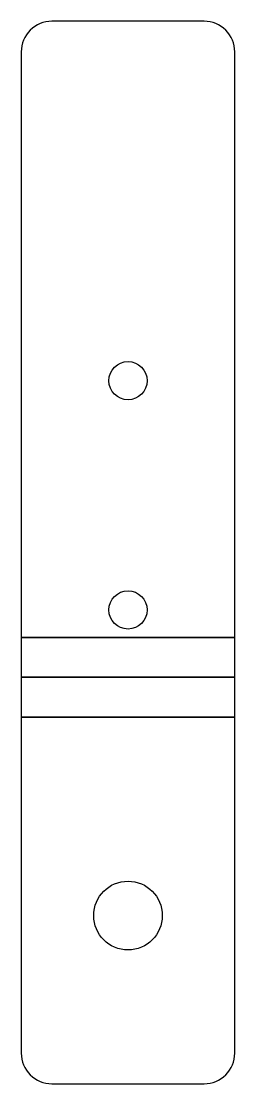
# Model space of a CAD drawing. Header units: millimetres. Extents: x -10.3 to 3.7, y -271.5 to -202.
import ezdxf

# ---------------------------------------------------------------- set-up
doc = ezdxf.new("R2010")
doc.units = ezdxf.units.MM

msp = doc.modelspace()

# ---------------------------------------------------------------- linework, layer by layer
for points in [[(-8.3, -201.977, 0.414214), (-10.3, -203.977), (-10.3, -242.311), (3.7, -242.311), (3.7, -203.977, 0.414214), (1.7, -201.977)], [(1.7, -271.507, 0.414214), (3.7, -269.507), (3.7, -247.507), (-10.3, -247.507), (-10.3, -269.507, 0.414214), (-8.3, -271.507)]]:
    msp.add_lwpolyline(points, format="xyb", close=True)
for points in [[(-10.3, -242.311), (-10.3, -244.909), (3.7, -244.909), (3.7, -242.311)], [(-10.3, -244.909), (-10.3, -247.507), (3.7, -247.507), (3.7, -244.909)]]:
    msp.add_lwpolyline(points, close=True)
for centre, radius in [((-3.3, -225.5), 1.25), ((-3.3, -240.5), 1.25), ((-3.3, -260.5), 2.25)]:
    msp.add_circle(centre, radius)

doc.saveas('drawing.dxf')
